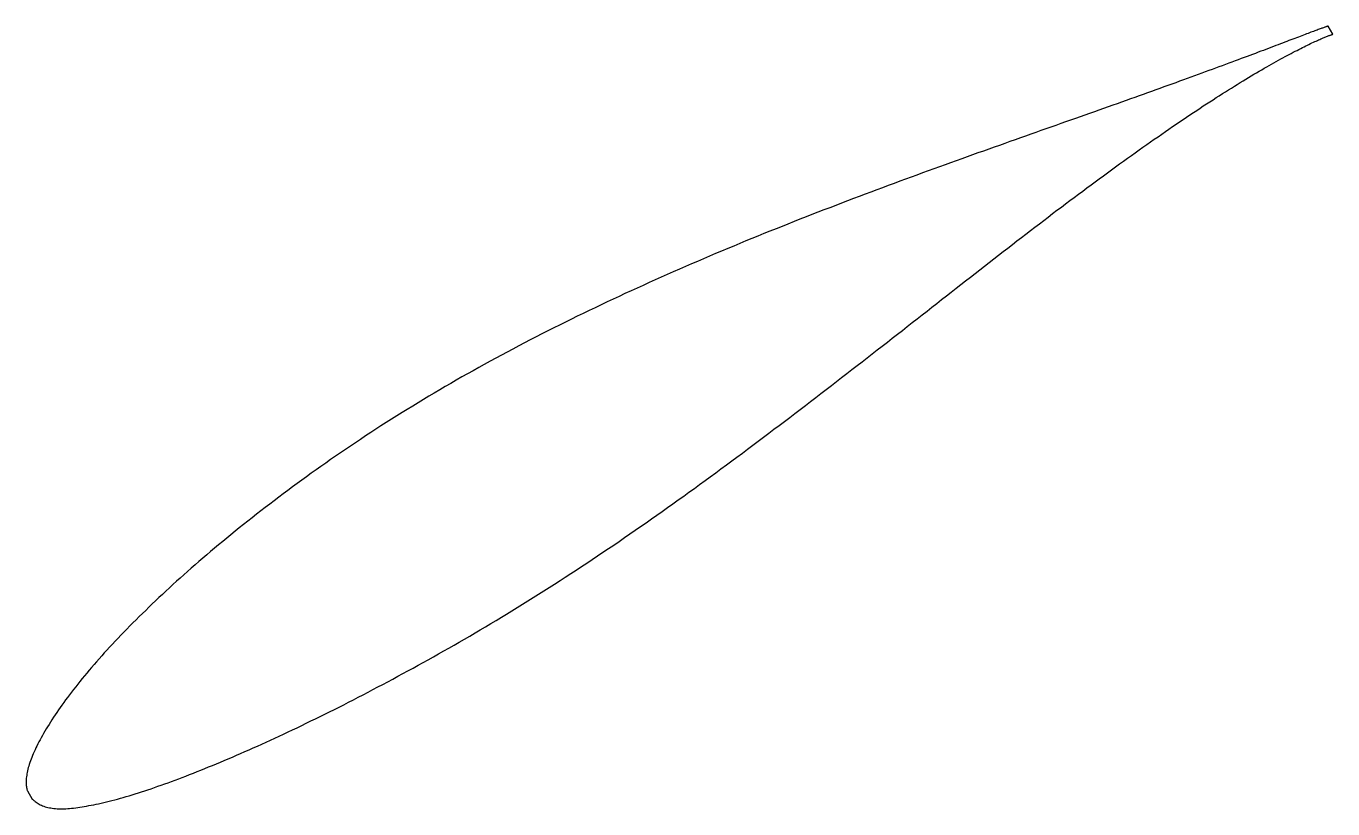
# Model space of a CAD drawing. Header units: metres. Extents: x -41 to 81, y -25 to 48.
import ezdxf

# ---------------------------------------------------------------- set-up
doc = ezdxf.new("R2010")
doc.units = ezdxf.units.M

msp = doc.modelspace()

# ---------------------------------------------------------------- linework, layer by layer
msp.add_lwpolyline([(80.12, 47.76), (80.12, 47.76), (80.11, 47.76), (80.1, 47.76), (80.08, 47.75), (80.06, 47.74), (80.03, 47.73), (79.99, 47.72), (79.96, 47.71), (79.91, 47.7), (79.86, 47.68), (79.81, 47.66), (79.75, 47.64), (79.69, 47.62), (79.62, 47.59), (79.54, 47.57), (79.47, 47.54), (79.38, 47.51), (79.29, 47.48), (79.2, 47.44), (79.1, 47.4), (79, 47.37), (78.89, 47.33), (78.78, 47.28), (78.66, 47.24), (78.53, 47.19), (78.41, 47.14), (78.27, 47.09), (78.14, 47.04), (77.99, 46.99), (77.85, 46.93), (77.69, 46.87), (77.54, 46.81), (77.37, 46.75), (77.21, 46.69), (77.04, 46.62), (76.86, 46.56), (76.68, 46.49), (76.49, 46.42), (76.3, 46.35), (76.11, 46.27), (75.91, 46.19), (75.7, 46.12), (75.49, 46.04), (75.28, 45.96), (75.06, 45.87), (74.83, 45.79), (74.6, 45.7), (74.37, 45.61), (74.13, 45.52), (73.89, 45.43), (73.64, 45.34), (73.39, 45.24), (73.13, 45.15), (72.87, 45.05), (72.61, 44.95), (72.34, 44.85), (72.06, 44.75), (71.78, 44.64), (71.5, 44.54), (71.21, 44.43), (70.92, 44.32), (70.62, 44.21), (70.32, 44.1), (70.01, 43.99), (69.7, 43.87), (69.39, 43.76), (69.07, 43.64), (68.74, 43.52), (68.41, 43.4), (68.08, 43.28), (67.75, 43.16), (67.4, 43.03), (67.06, 42.91), (66.71, 42.78), (66.36, 42.65), (66, 42.52), (65.64, 42.39), (65.27, 42.26), (64.9, 42.13), (64.53, 41.99), (64.15, 41.86), (63.77, 41.72), (63.38, 41.58), (62.99, 41.44), (62.6, 41.3), (62.2, 41.16), (61.8, 41.02), (61.4, 40.87), (60.99, 40.73), (60.57, 40.58), (60.16, 40.43), (59.74, 40.29), (59.32, 40.14), (58.89, 39.98), (58.46, 39.83), (58.02, 39.68), (57.59, 39.52), (57.15, 39.37), (56.7, 39.21), (56.25, 39.05), (55.8, 38.89), (55.35, 38.73), (54.89, 38.57), (54.43, 38.41), (53.97, 38.24), (53.5, 38.08), (53.03, 37.91), (52.56, 37.75), (52.08, 37.58), (51.6, 37.41), (51.12, 37.24), (50.64, 37.07), (50.15, 36.89), (49.66, 36.72), (49.17, 36.54), (48.67, 36.37), (48.17, 36.19), (47.67, 36.01), (47.17, 35.83), (46.67, 35.65), (46.16, 35.47), (45.65, 35.29), (45.13, 35.1), (44.62, 34.91), (44.1, 34.73), (43.58, 34.54), (43.06, 34.35), (42.54, 34.16), (42.01, 33.97), (41.49, 33.78), (40.96, 33.58), (40.43, 33.39), (39.9, 33.19), (39.36, 32.99), (38.82, 32.79), (38.29, 32.59), (37.75, 32.39), (37.21, 32.19), (36.66, 31.98), (36.12, 31.78), (35.58, 31.57), (35.03, 31.36), (34.48, 31.15), (33.93, 30.94), (33.38, 30.73), (32.83, 30.52), (32.28, 30.3), (31.73, 30.09), (31.17, 29.87), (30.62, 29.65), (30.06, 29.43), (29.51, 29.21), (28.95, 28.99), (28.39, 28.77), (27.83, 28.54), (27.27, 28.31), (26.72, 28.09), (26.16, 27.86), (25.6, 27.63), (25.04, 27.39), (24.47, 27.16), (23.91, 26.92), (23.35, 26.69), (22.79, 26.45), (22.23, 26.21), (21.67, 25.97), (21.11, 25.73), (20.55, 25.49), (19.99, 25.24), (19.43, 25), (18.87, 24.75), (18.3, 24.5), (17.75, 24.25), (17.19, 24), (16.63, 23.75), (16.07, 23.49), (15.51, 23.24), (14.95, 22.98), (14.4, 22.73), (13.84, 22.47), (13.29, 22.21), (12.73, 21.94), (12.18, 21.68), (11.63, 21.42), (11.08, 21.15), (10.53, 20.88), (9.98, 20.61), (9.43, 20.34), (8.88, 20.07), (8.34, 19.8), (7.79, 19.52), (7.25, 19.25), (6.71, 18.97), (6.17, 18.69), (5.63, 18.42), (5.1, 18.14), (4.56, 17.85), (4.03, 17.57), (3.5, 17.29), (2.97, 17), (2.44, 16.71), (1.91, 16.42), (1.39, 16.13), (0.87, 15.84), (0.35, 15.55), (-0.17, 15.26), (-0.69, 14.96), (-1.2, 14.67), (-1.71, 14.37), (-2.22, 14.07), (-2.73, 13.77), (-3.23, 13.47), (-3.73, 13.17), (-4.23, 12.87), (-4.73, 12.57), (-5.23, 12.26), (-5.72, 11.96), (-6.21, 11.65), (-6.7, 11.34), (-7.18, 11.04), (-7.67, 10.73), (-8.15, 10.42), (-8.62, 10.11), (-9.1, 9.8), (-9.57, 9.48), (-10.04, 9.17), (-10.5, 8.86), (-10.97, 8.54), (-11.43, 8.23), (-11.88, 7.91), (-12.34, 7.6), (-12.79, 7.28), (-13.24, 6.97), (-13.69, 6.65), (-14.13, 6.34), (-14.57, 6.02), (-15.01, 5.7), (-15.44, 5.39), (-15.87, 5.07), (-16.3, 4.75), (-16.73, 4.44), (-17.15, 4.12), (-17.57, 3.8), (-17.98, 3.49), (-18.4, 3.17), (-18.8, 2.85), (-19.21, 2.54), (-19.61, 2.22), (-20.01, 1.91), (-20.41, 1.59), (-20.8, 1.28), (-21.19, 0.97), (-21.58, 0.65), (-21.96, 0.34), (-22.34, 0.03), (-22.72, -0.29), (-23.09, -0.6), (-23.46, -0.91), (-23.82, -1.22), (-24.19, -1.53), (-24.55, -1.84), (-24.9, -2.14), (-25.25, -2.45), (-25.6, -2.76), (-25.94, -3.06), (-26.28, -3.37), (-26.62, -3.67), (-26.95, -3.97), (-27.28, -4.28), (-27.61, -4.58), (-27.93, -4.88), (-28.25, -5.17), (-28.56, -5.47), (-28.87, -5.77), (-29.18, -6.06), (-29.48, -6.36), (-29.78, -6.65), (-30.08, -6.94), (-30.37, -7.23), (-30.66, -7.52), (-30.94, -7.8), (-31.22, -8.09), (-31.5, -8.37), (-31.77, -8.65), (-32.04, -8.93), (-32.3, -9.21), (-32.56, -9.49), (-32.82, -9.77), (-33.07, -10.04), (-33.32, -10.31), (-33.56, -10.58), (-33.8, -10.85), (-34.04, -11.12), (-34.27, -11.38), (-34.5, -11.65), (-34.72, -11.91), (-34.94, -12.17), (-35.15, -12.43), (-35.37, -12.68), (-35.57, -12.94), (-35.78, -13.19), (-35.97, -13.44), (-36.17, -13.69), (-36.36, -13.93), (-36.54, -14.18), (-36.73, -14.42), (-36.9, -14.66), (-37.08, -14.89), (-37.25, -15.13), (-37.41, -15.36), (-37.57, -15.59), (-37.73, -15.82), (-37.88, -16.05), (-38.03, -16.27), (-38.17, -16.49), (-38.31, -16.71), (-38.44, -16.93), (-38.57, -17.14), (-38.7, -17.35), (-38.82, -17.56), (-38.94, -17.76), (-39.06, -17.96), (-39.17, -18.16), (-39.27, -18.36), (-39.37, -18.55), (-39.47, -18.74), (-39.57, -18.93), (-39.66, -19.11), (-39.74, -19.29), (-39.82, -19.47), (-39.9, -19.64), (-39.97, -19.82), (-40.04, -19.98), (-40.11, -20.15), (-40.17, -20.31), (-40.22, -20.47), (-40.27, -20.63), (-40.32, -20.78), (-40.36, -20.93), (-40.4, -21.08), (-40.44, -21.23), (-40.47, -21.37), (-40.49, -21.51), (-40.51, -21.64), (-40.53, -21.77), (-40.55, -21.9), (-40.56, -22.03), (-40.56, -22.15), (-40.56, -22.27), (-40.56, -22.38), (-40.56, -22.49), (-40.55, -22.59), (-40.54, -22.69), (-40.52, -22.78), (-40.51, -22.86), (-40.49, -22.93), (-40.48, -23), (-40.46, -23.04), (-40.45, -23.07), (-40, -23.84), (-40, -23.85), (-39.98, -23.86), (-39.95, -23.89), (-39.91, -23.92), (-39.85, -23.97), (-39.78, -24.02), (-39.71, -24.08), (-39.63, -24.14), (-39.54, -24.2), (-39.45, -24.26), (-39.35, -24.32), (-39.25, -24.37), (-39.14, -24.42), (-39.03, -24.47), (-38.91, -24.51), (-38.79, -24.55), (-38.67, -24.59), (-38.54, -24.62), (-38.41, -24.65), (-38.28, -24.67), (-38.14, -24.7), (-37.99, -24.71), (-37.85, -24.73), (-37.7, -24.74), (-37.54, -24.75), (-37.38, -24.75), (-37.22, -24.75), (-37.06, -24.75), (-36.89, -24.74), (-36.71, -24.73), (-36.53, -24.71), (-36.35, -24.7), (-36.16, -24.68), (-35.97, -24.65), (-35.78, -24.63), (-35.58, -24.6), (-35.38, -24.57), (-35.17, -24.53), (-34.96, -24.49), (-34.74, -24.45), (-34.52, -24.41), (-34.3, -24.37), (-34.07, -24.32), (-33.84, -24.27), (-33.6, -24.21), (-33.36, -24.16), (-33.11, -24.1), (-32.86, -24.04), (-32.61, -23.97), (-32.35, -23.91), (-32.09, -23.84), (-31.83, -23.76), (-31.56, -23.69), (-31.29, -23.61), (-31.01, -23.53), (-30.73, -23.44), (-30.44, -23.36), (-30.16, -23.27), (-29.87, -23.17), (-29.57, -23.08), (-29.27, -22.98), (-28.97, -22.88), (-28.66, -22.77), (-28.35, -22.66), (-28.04, -22.55), (-27.72, -22.44), (-27.4, -22.33), (-27.08, -22.21), (-26.75, -22.09), (-26.42, -21.96), (-26.09, -21.84), (-25.75, -21.71), (-25.41, -21.57), (-25.06, -21.44), (-24.72, -21.3), (-24.36, -21.16), (-24.01, -21.02), (-23.65, -20.87), (-23.29, -20.73), (-22.93, -20.58), (-22.56, -20.42), (-22.19, -20.27), (-21.82, -20.11), (-21.44, -19.95), (-21.06, -19.78), (-20.68, -19.62), (-20.29, -19.45), (-19.9, -19.28), (-19.51, -19.1), (-19.11, -18.93), (-18.72, -18.75), (-18.32, -18.57), (-17.91, -18.38), (-17.51, -18.2), (-17.1, -18.01), (-16.69, -17.82), (-16.27, -17.62), (-15.86, -17.43), (-15.44, -17.23), (-15.01, -17.02), (-14.59, -16.82), (-14.16, -16.61), (-13.73, -16.4), (-13.3, -16.19), (-12.87, -15.98), (-12.43, -15.76), (-11.99, -15.54), (-11.55, -15.32), (-11.11, -15.1), (-10.67, -14.87), (-10.22, -14.64), (-9.77, -14.41), (-9.32, -14.18), (-8.86, -13.94), (-8.41, -13.7), (-7.95, -13.46), (-7.49, -13.22), (-7.03, -12.97), (-6.57, -12.72), (-6.1, -12.47), (-5.64, -12.22), (-5.17, -11.97), (-4.7, -11.71), (-4.23, -11.45), (-3.76, -11.19), (-3.28, -10.93), (-2.81, -10.66), (-2.33, -10.39), (-1.85, -10.12), (-1.37, -9.85), (-0.89, -9.58), (-0.41, -9.3), (0.08, -9.02), (0.56, -8.74), (1.05, -8.45), (1.53, -8.17), (2.02, -7.88), (2.51, -7.59), (3, -7.29), (3.49, -7), (3.98, -6.7), (4.47, -6.4), (4.97, -6.1), (5.46, -5.79), (5.95, -5.49), (6.45, -5.18), (6.94, -4.87), (7.44, -4.56), (7.93, -4.24), (8.43, -3.92), (8.93, -3.6), (9.42, -3.28), (9.92, -2.96), (10.42, -2.63), (10.92, -2.31), (11.42, -1.98), (11.91, -1.65), (12.41, -1.31), (12.91, -0.98), (13.41, -0.64), (13.91, -0.31), (14.41, 0.03), (14.91, 0.38), (15.4, 0.72), (15.9, 1.06), (16.4, 1.41), (16.9, 1.76), (17.4, 2.11), (17.9, 2.46), (18.4, 2.81), (18.89, 3.16), (19.39, 3.51), (19.89, 3.87), (20.39, 4.23), (20.88, 4.58), (21.38, 4.94), (21.87, 5.3), (22.37, 5.66), (22.86, 6.02), (23.36, 6.39), (23.85, 6.75), (24.35, 7.11), (24.84, 7.48), (25.33, 7.84), (25.83, 8.21), (26.32, 8.57), (26.81, 8.94), (27.3, 9.31), (27.79, 9.68), (28.28, 10.04), (28.76, 10.41), (29.25, 10.78), (29.74, 11.15), (30.22, 11.52), (30.71, 11.89), (31.19, 12.26), (31.68, 12.62), (32.16, 12.99), (32.64, 13.36), (33.12, 13.73), (33.6, 14.1), (34.08, 14.47), (34.56, 14.84), (35.03, 15.21), (35.51, 15.57), (35.98, 15.94), (36.46, 16.31), (36.93, 16.67), (37.4, 17.04), (37.87, 17.4), (38.34, 17.77), (38.8, 18.13), (39.27, 18.5), (39.73, 18.86), (40.2, 19.22), (40.66, 19.58), (41.12, 19.94), (41.58, 20.3), (42.03, 20.66), (42.49, 21.02), (42.95, 21.37), (43.4, 21.73), (43.85, 22.08), (44.3, 22.43), (44.75, 22.78), (45.2, 23.13), (45.64, 23.48), (46.09, 23.83), (46.53, 24.17), (46.97, 24.51), (47.41, 24.86), (47.84, 25.2), (48.28, 25.54), (48.71, 25.87), (49.15, 26.21), (49.58, 26.54), (50, 26.87), (50.43, 27.2), (50.86, 27.53), (51.28, 27.86), (51.7, 28.18), (52.12, 28.5), (52.53, 28.82), (52.95, 29.14), (53.36, 29.45), (53.77, 29.77), (54.18, 30.08), (54.59, 30.39), (54.99, 30.7), (55.4, 31), (55.8, 31.3), (56.2, 31.6), (56.59, 31.9), (56.98, 32.19), (57.38, 32.48), (57.77, 32.77), (58.15, 33.06), (58.54, 33.34), (58.92, 33.63), (59.3, 33.91), (59.68, 34.18), (60.05, 34.46), (60.43, 34.73), (60.8, 35), (61.16, 35.26), (61.53, 35.52), (61.89, 35.78), (62.25, 36.04), (62.61, 36.29), (62.96, 36.55), (63.32, 36.79), (63.67, 37.04), (64.01, 37.28), (64.36, 37.52), (64.7, 37.76), (65.04, 37.99), (65.37, 38.22), (65.7, 38.45), (66.03, 38.68), (66.36, 38.9), (66.68, 39.12), (67, 39.33), (67.32, 39.55), (67.64, 39.76), (67.95, 39.96), (68.26, 40.17), (68.56, 40.37), (68.87, 40.56), (69.16, 40.76), (69.46, 40.95), (69.75, 41.14), (70.04, 41.32), (70.33, 41.51), (70.61, 41.68), (70.89, 41.86), (71.17, 42.03), (71.44, 42.2), (71.71, 42.37), (71.98, 42.53), (72.24, 42.69), (72.5, 42.85), (72.75, 43), (73.01, 43.15), (73.25, 43.3), (73.5, 43.44), (73.74, 43.59), (73.98, 43.72), (74.21, 43.86), (74.44, 43.99), (74.67, 44.12), (74.89, 44.25), (75.11, 44.37), (75.32, 44.49), (75.53, 44.61), (75.74, 44.72), (75.94, 44.83), (76.14, 44.94), (76.34, 45.04), (76.53, 45.14), (76.71, 45.24), (76.9, 45.34), (77.08, 45.43), (77.25, 45.52), (77.42, 45.61), (77.59, 45.69), (77.75, 45.78), (77.91, 45.85), (78.06, 45.93), (78.21, 46), (78.35, 46.07), (78.5, 46.14), (78.63, 46.21), (78.76, 46.27), (78.89, 46.33), (79.01, 46.38), (79.13, 46.44), (79.25, 46.49), (79.36, 46.54), (79.46, 46.58), (79.56, 46.63), (79.66, 46.67), (79.75, 46.71), (79.84, 46.74), (79.92, 46.78), (79.99, 46.81), (80.07, 46.83), (80.13, 46.86), (80.2, 46.89), (80.26, 46.91), (80.31, 46.93), (80.36, 46.94), (80.4, 46.96), (80.44, 46.97), (80.47, 46.98), (80.5, 46.99), (80.53, 47), (80.54, 47), (80.56, 47.01), (80.57, 47.01), (80.57, 47.01), (80.12, 47.76)], close=True)

doc.saveas('drawing.dxf')
